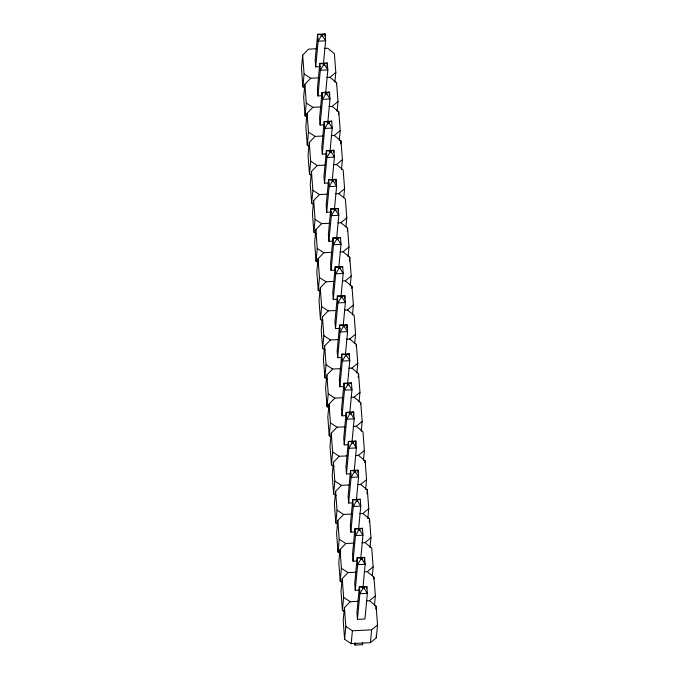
<?xml version="1.0" encoding="UTF-8"?>
<svg xmlns="http://www.w3.org/2000/svg" width="679" height="679" viewBox="0 0 679 679"><rect width="100%" height="100%" fill="white"/><g stroke="black" fill="none" stroke-linecap="round" stroke-linejoin="round"><path stroke-width="1.02" d="M316.584 48.769L308.478 49.16L302.673 55.186L301.459 68.019L302.876 86.793L304.523 87.863M302.876 86.793L304.09 73.96L302.673 55.186M318.774 77.847L310.676 78.238L304.863 84.264L303.649 97.097L305.066 115.871L307.545 117.475M305.066 115.871L306.28 103.038L304.863 84.264M320.972 106.926L312.875 107.316L307.061 113.342L305.847 126.175L307.264 144.958L308.911 146.027M307.264 144.958L308.478 132.116L307.061 113.342M320.395 66.627L315.71 66.848L318.137 41.181L317.619 34.306L325.114 33.95L325.631 40.816L323.493 63.41M323.17 136.012L315.073 136.403L309.259 142.42L308.045 155.262L309.463 174.036L311.109 175.106M309.463 174.036L310.676 161.203L309.259 142.42M322.593 95.705L317.908 95.934L320.335 70.26L319.817 63.393L327.303 63.028L327.83 69.903L325.691 92.488M325.368 165.09L317.271 165.481L311.457 171.507L310.244 184.34L311.661 203.114L313.308 204.184M324.918 36.004L325.114 33.95L321.226 34.79L317.619 34.306L315.192 59.981L315.71 66.848M311.661 203.114L312.875 190.281L311.457 171.507M323.849 124.834L320.106 125.012L322.525 99.338L322.007 92.471L329.502 92.115L330.019 98.981L327.889 121.575M327.567 194.169L319.461 194.559L313.647 200.585L312.442 213.418L313.859 232.193L316.329 233.805M326.922 67.136L327.303 63.028L323.425 63.868L319.817 63.393L317.39 89.059L317.908 95.934M313.859 232.193L315.073 219.359L313.647 200.585M326.047 153.912L322.296 154.091L324.723 128.424L324.206 121.549L331.7 121.193L332.218 128.059L330.087 150.653M329.756 223.255L321.659 223.637L315.845 229.663L314.632 242.496L316.049 261.279L317.704 262.349M329.213 95.187L329.502 92.115L325.614 92.955L322.007 92.471L319.58 118.146L320.106 125.012M316.049 261.279L317.263 248.438L315.845 229.663M329.179 182.948L324.494 183.169L326.922 157.503L326.404 150.628L333.898 150.271L334.416 157.138L332.277 179.731M331.955 252.333L323.858 252.724L318.044 258.741L316.83 271.583L318.247 290.357L319.894 291.427M334.874 82.312L335.808 72.432L334.391 53.658L327.719 48.234L324.681 48.379M336.402 84.714L336.589 82.736L329.909 77.313L326.879 77.457M318.247 290.357L319.461 277.524L318.044 258.741M331.377 212.026L326.692 212.255L329.12 186.581L328.602 179.714L336.097 179.349L336.614 186.224L334.475 208.809M334.153 281.412L326.056 281.802L320.242 287.828L319.028 300.661L320.446 319.436L322.092 320.505M337.073 111.39L338.006 101.519L336.589 82.736M333.703 152.325L333.898 150.271L330.011 151.111L326.404 150.628L323.976 176.302L324.494 183.169M338.507 114.785L338.787 111.823L332.107 106.399L329.069 106.544M320.446 319.436L321.659 306.602L320.242 287.828M332.634 241.155L328.891 241.334L331.318 215.659L330.792 208.792L338.286 208.436L338.813 215.302L336.674 237.896M336.351 310.49L328.246 310.88L322.44 316.906L321.226 329.739L322.644 348.514L325.114 350.126M339.271 140.468L340.204 130.597L338.787 111.823M335.799 182.43L336.097 179.349L333.355 180.139L328.602 179.714L326.175 205.381L326.692 212.255M340.705 143.863L340.985 140.901L334.306 135.477L331.267 135.622M322.644 348.514L323.858 335.681L322.44 316.906M334.832 270.234L331.08 270.412L333.508 244.746L332.99 237.871L340.485 237.514L341.002 244.381L338.872 266.974M338.541 339.576L330.444 339.958L324.63 345.984L323.416 358.818L324.842 377.6L327.312 379.205M341.469 169.555L342.403 159.675L340.985 140.901M337.998 211.517L338.286 208.436L334.399 209.276L330.792 208.792L328.373 234.467L328.891 241.334M324.842 377.6L326.056 364.759L324.63 345.984M337.03 299.312L333.279 299.49L335.706 273.824L335.188 266.949L342.683 266.592L343.201 273.459L341.07 296.052M340.739 368.655L332.642 369.045L326.828 375.063L325.614 387.904L327.032 406.679L328.678 407.748M343.761 197.64L344.601 188.754L343.175 169.979L336.504 164.556L333.465 164.7M327.032 406.679L328.246 393.845L326.828 375.063M340.162 328.347L335.477 328.577L337.904 302.902L337.387 296.036L344.881 295.671L345.399 302.545L343.26 325.131M342.937 397.733L334.84 398.123L329.026 404.149L327.813 416.982L329.23 435.757L330.877 436.826M345.951 226.727L346.791 217.84L345.373 199.057L338.702 193.634L335.664 193.778M347.292 231.106L347.572 228.144L340.892 222.72L337.862 222.865M329.23 435.757L330.444 422.924L329.026 404.149M341.418 357.477L337.675 357.655L340.103 331.98L339.585 325.114L347.079 324.757L347.597 331.624L345.458 354.217M345.136 426.811L337.039 427.201L331.225 433.227L330.011 446.061L331.428 464.835L333.898 466.448M348.055 256.789L348.989 246.918L347.572 228.144M344.584 298.752L344.881 295.671L340.994 296.511L337.387 296.036L334.959 321.702L335.477 328.577M349.396 261.169L349.77 257.222L343.09 251.799L340.052 251.943M331.428 464.835L332.642 452.002L331.225 433.227M343.616 386.555L339.873 386.733L342.301 361.067L341.775 354.192L349.269 353.835L349.795 360.702L347.656 383.296M347.334 455.898L339.228 456.28L333.423 462.306L332.209 475.147L333.627 493.922L336.097 495.526M350.254 285.876L351.187 275.997L349.77 257.222M346.782 327.838L347.079 324.757L344.338 325.538L339.585 325.114L337.157 350.788L337.675 357.655M351.781 288.278L351.968 286.3L345.288 280.877L342.25 281.021M333.627 493.922L334.84 481.08L333.423 462.306M345.815 415.633L342.063 415.82L344.491 390.145L343.973 383.279L351.467 382.914L351.985 389.78L349.855 412.374M349.524 484.976L341.427 485.366L335.613 491.384L334.399 504.225L335.825 523L337.471 524.069M352.452 314.954L353.386 305.075L351.968 286.3M349.082 355.889L349.269 353.835L346.536 354.625L341.775 354.192L339.356 379.867L339.873 386.733M335.825 523L337.03 510.167L335.613 491.384M348.947 444.669L344.261 444.898L346.689 419.223L346.171 412.357L353.666 411.992L354.183 418.867L352.053 441.452M351.722 514.054L343.625 514.444L337.811 520.47L336.597 533.304L338.015 552.078L339.661 553.147M354.744 343.048L355.584 334.161L354.158 315.387L347.487 309.955L344.448 310.108M356.169 346.434L356.356 344.465L349.677 339.042L346.646 339.186M338.015 552.078L339.228 539.245L337.811 520.47M351.145 473.755L346.46 473.976L348.887 448.301L348.369 441.435L355.864 441.078L356.382 447.945L354.243 470.539M353.92 543.132L345.823 543.523L340.009 549.549L338.796 562.382L340.213 581.165L341.86 582.234M356.84 373.111L357.774 363.24L356.356 344.465M353.377 415.073L353.666 411.992L349.778 412.84L346.171 412.357L343.744 438.023L344.261 444.898M358.181 377.49L358.554 373.543L351.875 368.12L348.836 368.264M340.213 581.165L341.427 568.323L340.009 549.549M352.401 502.876L348.658 503.054L351.085 477.388L350.568 470.513L358.062 470.157L358.58 477.023L356.441 499.617M356.119 572.219L348.021 572.601L342.208 578.627L340.994 591.468L342.411 610.243L344.881 611.847M359.038 402.197L359.972 392.318L358.554 373.543M355.473 445.186L355.864 441.078L353.122 441.859L348.369 441.435L345.942 467.11L346.46 473.976M360.566 404.599L360.753 402.622L354.073 397.198L351.035 397.342M342.411 610.243L343.625 597.401L342.208 578.627M354.599 531.954L350.856 532.141L353.284 506.466L352.757 499.6L360.252 499.235L360.77 506.11L358.639 528.695M358.317 601.297L350.211 601.687L344.406 607.713L343.192 620.547L344.609 639.321L351.196 643.599L370.428 642.682L376.327 637.802L377.541 624.96L376.124 606.186L369.452 600.762L366.414 600.907M361.236 431.275L362.17 421.404L360.753 402.622M357.867 472.211L358.062 470.157L355.321 470.946L350.568 470.513L348.14 496.188L348.658 503.054M344.609 639.321L345.823 626.488L344.406 607.713M357.731 560.99L353.046 561.219L355.473 535.544L354.956 528.678L362.45 528.313L362.968 535.188L360.838 557.773M363.435 460.354L364.368 450.483L362.951 431.708L356.271 426.276L353.233 426.429M364.954 462.755L365.141 460.786L358.47 455.363L355.431 455.507M359.929 590.076L355.244 590.297L357.672 564.622L357.154 557.756L364.648 557.4L365.166 564.266L363.027 586.86M365.633 489.432L366.558 479.561L365.141 460.786M351.196 643.599L352.409 630.766L345.823 626.488M362.255 530.367L362.45 528.313L358.563 529.162L354.956 528.678L352.528 554.344L353.046 561.219M366.966 493.811L367.339 489.865L360.659 484.441L357.629 484.585M362.696 642.716L362.51 644.694L355.015 645.05L355.202 643.072M357.443 619.375L359.87 593.709L359.352 586.834L366.847 586.478L367.364 593.344L364.937 619.019L357.443 619.375L356.925 612.509L359.352 586.834L364.105 587.267L366.847 586.478L366.652 588.532M367.823 518.518L368.756 508.639L367.339 489.865M364.258 561.508L364.648 557.4L361.907 558.18L357.154 557.756L354.727 583.431L355.244 590.297M369.257 521.905L369.537 518.943L362.858 513.519L359.819 513.663M370.021 547.597L370.955 537.726L369.537 518.943M372.313 575.69L373.153 566.804L371.736 548.029L365.056 542.597L362.017 542.75M373.747 579.085L373.934 577.108L367.254 571.684L364.216 571.828M370.428 642.682L371.642 629.84L377.541 624.96M374.418 605.753L375.351 595.882L373.934 577.108M375.843 609.148L376.124 606.186M321.226 34.79L321.303 35.843L318.137 41.181L325.631 40.816L322.449 35.792L322.372 34.739M323.425 63.868L323.501 64.921L320.335 70.26L327.83 69.903L324.647 64.87L324.57 63.818M325.614 92.955L325.699 94.008L322.525 99.338L330.019 98.981L326.845 93.948L326.769 92.896M322.296 154.091L321.778 147.224L324.206 121.549L327.813 122.033L327.889 123.086L324.723 128.424L332.218 128.059L329.043 123.035L328.959 121.974L331.7 121.193M330.011 151.111L330.087 152.164L326.922 157.503L334.416 157.138L331.242 152.113L331.157 151.061M332.209 180.19L332.286 181.251L329.12 186.581L336.614 186.224L333.431 181.191L333.355 180.139M334.399 209.276L334.484 210.329L331.318 215.659L338.813 215.302L335.63 210.269L335.553 209.217M331.08 270.412L330.563 263.545L332.99 237.871L336.597 238.354L336.682 239.407L333.508 244.746L341.002 244.381L337.828 239.356L337.752 238.295L340.485 237.514M333.279 299.49L332.761 292.624L335.188 266.949L338.796 267.433L338.872 268.485L335.706 273.824L343.201 273.459L340.026 268.434L339.941 267.382L342.683 266.592M340.994 296.511L341.07 297.572L337.904 302.902L345.399 302.545L342.224 297.512L342.14 296.46M343.192 325.597L343.268 326.65L340.103 331.98L347.597 331.624L344.414 326.591L344.338 325.538M345.382 354.676L345.467 355.728L342.301 361.067L349.795 360.702L346.613 355.677L346.536 354.625M342.063 415.82L341.545 408.945L343.973 383.279L347.58 383.754L347.665 384.806L344.491 390.145L351.985 389.78L348.811 384.755L348.734 383.703L351.467 382.914M349.778 412.84L349.855 413.893L346.689 419.223L354.183 418.867L351.009 413.834L350.924 412.781M351.977 441.919L352.053 442.971L348.887 448.301L356.382 447.945L353.207 442.912L353.122 441.859M354.175 470.997L354.251 472.049L351.085 477.388L358.58 477.023L355.397 471.998L355.321 470.946M350.856 532.141L350.33 525.266L352.757 499.6L356.365 500.075L356.45 501.127L353.284 506.466L360.77 506.11L357.595 501.077L357.519 500.024L360.252 499.235M358.563 529.162L358.648 530.214L355.473 535.544L362.968 535.188L359.794 530.155L359.717 529.102M360.761 558.24L360.838 559.292L357.672 564.622L365.166 564.266L361.992 559.233L361.907 558.18M362.959 587.318L363.036 588.37L359.87 593.709L367.364 593.344L364.19 588.32L364.105 587.267M329.909 77.313L335.808 72.432M332.107 106.399L338.006 101.519M334.306 135.477L340.204 130.597M336.504 164.556L342.403 159.675M338.702 193.634L344.601 188.754M340.892 222.72L346.791 217.84M343.09 251.799L348.989 246.918M345.288 280.877L351.187 275.997M347.487 309.955L353.386 305.075M349.677 339.042L355.584 334.161M351.875 368.12L357.774 363.24M354.073 397.198L359.972 392.318M356.271 426.276L362.17 421.404M358.47 455.363L364.368 450.483M360.659 484.441L366.558 479.561M362.858 513.519L368.756 508.639M365.056 542.597L370.955 537.726M367.254 571.684L373.153 566.804M369.452 600.762L375.351 595.882M321.303 35.843L322.449 35.792M323.501 64.921L324.647 64.87M325.699 94.008L326.845 93.948M327.813 122.033L328.959 121.974M327.889 123.086L329.043 123.035M330.087 152.164L331.242 152.113M332.286 181.251L333.431 181.191M334.484 210.329L335.63 210.269M336.597 238.354L337.752 238.295M336.682 239.407L337.828 239.356M338.796 267.433L339.941 267.382M338.872 268.485L340.026 268.434M341.07 297.572L342.224 297.512M343.268 326.65L344.414 326.591M345.467 355.728L346.613 355.677M347.58 383.754L348.734 383.703M347.665 384.806L348.811 384.755M349.855 413.893L351.009 413.834M352.053 442.971L353.207 442.912M354.251 472.049L355.397 471.998M356.365 500.075L357.519 500.024M356.45 501.127L357.595 501.077M358.648 530.214L359.794 530.155M360.838 559.292L361.992 559.233M363.036 588.37L364.19 588.32M352.409 630.766L371.642 629.84M304.09 73.96L310.676 78.238M306.28 103.038L312.875 107.316M308.478 132.116L315.073 136.403M310.676 161.203L317.271 165.481M312.875 190.281L319.461 194.559M315.073 219.359L321.659 223.637M317.263 248.438L323.858 252.724M319.461 277.524L326.056 281.802M321.659 306.602L328.246 310.88M323.858 335.681L330.444 339.958M326.056 364.759L332.642 369.045M328.246 393.845L334.84 398.123M330.444 422.924L337.039 427.201M332.642 452.002L339.228 456.28M334.84 481.08L341.427 485.366M337.03 510.167L343.625 514.444M339.228 539.245L345.823 543.523M341.427 568.323L348.021 572.601M343.625 597.401L350.211 601.687M376.174 635.714L376.327 637.802M362.365 642.724L362.51 644.694M354.871 643.089L355.015 645.05"/></g></svg>
